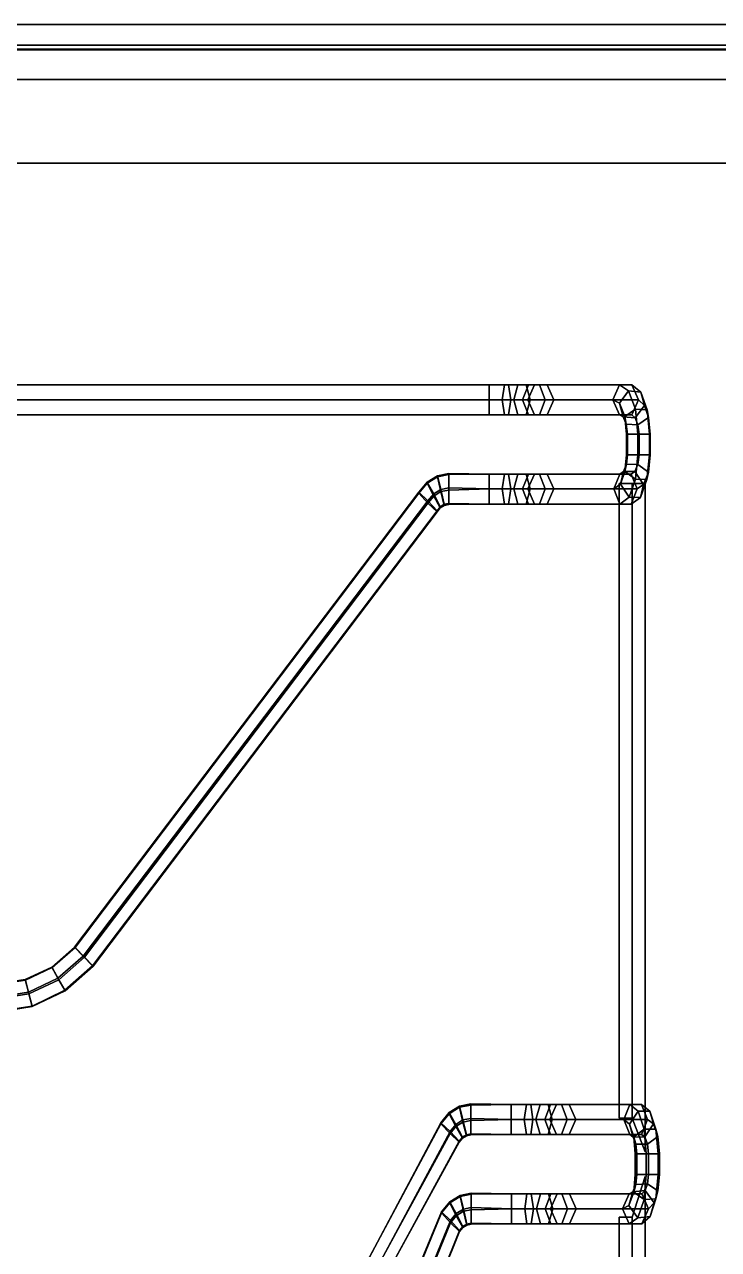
# Model space of a CAD drawing. Extents: x 126968 to 132038, y -1805 to 3860.
# Drawn here: x 127727.05 to 127737.3, y -123.08 to -104.99 of the extents above; entities that cross this region are included whole.
import ezdxf

# ---------------------------------------------------------------- set-up
doc = ezdxf.new("R2010")
doc.units = 0
doc.header["$MEASUREMENT"] = 0
doc.layers.get('0').update_dxf_attribs({"linetype": 'CONTINUOUS'})

msp = doc.modelspace()

# ---------------------------------------------------------------- meshes
mesh = msp.add_polyface()
corners = [(127711.557, -105.798, -1.026), (127743.853, -105.798, -1.026), (127711.557, -105.798, 2.504), (127743.853, -105.798, 2.504), (127743.853, -105.798, 2.504), (127743.853, -104.987, 2.504), (127711.557, -105.798, 2.504), (127711.557, -104.987, 2.504), (127743.853, -105.798, -1.026), (127743.853, -104.987, -1.026), (127743.853, -105.798, 2.504), (127743.853, -104.987, 2.504), (127711.557, -105.798, -1.026), (127711.557, -104.987, -1.026), (127743.853, -105.798, -1.026), (127743.853, -104.987, -1.026), (127711.557, -105.798, 2.504), (127711.557, -104.987, 2.504), (127711.557, -105.798, -1.026), (127711.557, -104.987, -1.026), (127711.557, -104.987, -1.026), (127743.853, -104.987, -1.026), (127711.557, -104.987, 2.504), (127743.853, -104.987, 2.504)]
mesh.append_faces([[corners[k] for k in face] for face in [(0, 1, 3, 2), (4, 5, 7, 6), (8, 9, 11, 10), (12, 13, 15, 14), (16, 17, 19, 18), (20, 22, 23, 21)]])
mesh = msp.add_polyface()
corners = [(127711.557, -105.291, 2.802), (127743.853, -105.291, 2.802), (127711.557, -105.291, 3.641), (127743.853, -105.291, 3.641), (127743.853, -105.291, 3.641), (127743.853, -104.987, 3.641), (127711.557, -105.291, 3.641), (127711.557, -104.987, 3.641), (127743.853, -105.291, 2.802), (127743.853, -104.987, 2.802), (127743.853, -105.291, 3.641), (127743.853, -104.987, 3.641), (127711.557, -105.291, 2.802), (127711.557, -104.987, 2.802), (127743.853, -105.291, 2.802), (127743.853, -104.987, 2.802), (127711.557, -105.291, 3.641), (127711.557, -104.987, 3.641), (127711.557, -105.291, 2.802), (127711.557, -104.987, 2.802), (127711.557, -104.987, 2.802), (127743.853, -104.987, 2.802), (127711.557, -104.987, 3.641), (127743.853, -104.987, 3.641)]
mesh.append_faces([[corners[k] for k in face] for face in [(0, 1, 3, 2), (4, 5, 7, 6), (8, 9, 11, 10), (12, 13, 15, 14), (16, 17, 19, 18), (20, 22, 23, 21)]])
mesh = msp.add_polyface()
corners = [(127711.557, -104.987, 2.803), (127743.853, -104.987, 2.803), (127711.557, -107.036, 2.803), (127743.853, -107.036, 2.803), (127743.853, -107.036, 2.803), (127743.853, -107.036, 2.504), (127711.557, -107.036, 2.803), (127711.557, -107.036, 2.504), (127743.853, -104.987, 2.803), (127743.853, -104.987, 2.504), (127743.853, -107.036, 2.803), (127743.853, -107.036, 2.504), (127711.557, -104.987, 2.803), (127711.557, -104.987, 2.504), (127743.853, -104.987, 2.803), (127743.853, -104.987, 2.504), (127711.557, -107.036, 2.803), (127711.557, -107.036, 2.504), (127711.557, -104.987, 2.803), (127711.557, -104.987, 2.504), (127711.557, -104.987, 2.504), (127743.853, -104.987, 2.504), (127711.557, -107.036, 2.504), (127743.853, -107.036, 2.504)]
mesh.append_faces([[corners[k] for k in face] for face in [(0, 2, 3, 1), (4, 6, 7, 5), (8, 10, 11, 9), (12, 14, 15, 13), (16, 18, 19, 17), (20, 21, 23, 22)]])
mesh = msp.add_polyface()
corners = [(127711.557, -104.987, 3.641), (127743.853, -104.987, 3.641), (127711.557, -107.036, 3.641), (127743.853, -107.036, 3.641), (127743.853, -107.036, 3.641), (127743.853, -107.036, 3.94), (127711.557, -107.036, 3.641), (127711.557, -107.036, 3.94), (127743.853, -104.987, 3.641), (127743.853, -104.987, 3.94), (127743.853, -107.036, 3.641), (127743.853, -107.036, 3.94), (127711.557, -104.987, 3.641), (127711.557, -104.987, 3.94), (127743.853, -104.987, 3.641), (127743.853, -104.987, 3.94), (127711.557, -107.036, 3.641), (127711.557, -107.036, 3.94), (127711.557, -104.987, 3.641), (127711.557, -104.987, 3.94), (127711.557, -104.987, 3.94), (127743.853, -104.987, 3.94), (127711.557, -107.036, 3.94), (127743.853, -107.036, 3.94)]
mesh.append_faces([[corners[k] for k in face] for face in [(0, 1, 3, 2), (4, 5, 7, 6), (8, 9, 11, 10), (12, 13, 15, 14), (16, 17, 19, 18), (20, 22, 23, 21)]])
mesh = msp.add_polyface()
corners = [(127760, -167.68, 1.328), (127760.828, -167.611, 1.345), (127761.67, -167.389, 1.402), (127762.457, -167.006, 1.499), (127763.119, -166.482, 1.632), (127763.602, -165.858, 1.79), (127763.883, -165.192, 1.959), (127763.971, -164.537, 2.125), (127760, -167.68, 0.53), (127760.828, -167.611, 0.548), (127761.67, -167.389, 0.604), (127762.457, -167.006, 0.701), (127763.119, -166.482, 0.834), (127763.602, -165.858, 0.992), (127763.883, -165.192, 1.162), (127763.971, -164.537, 1.328), (127763.971, -108.495, 3.621), (127763.883, -107.84, 3.621), (127763.602, -107.173, 3.621), (127763.119, -106.55, 3.621), (127762.457, -106.026, 3.621), (127761.67, -105.643, 3.621), (127760.828, -105.421, 3.621), (127760, -105.352, 3.621), (127763.971, -108.495, 2.823), (127763.883, -107.84, 2.823), (127763.602, -107.173, 2.823), (127763.119, -106.55, 2.823), (127762.457, -106.026, 2.823), (127761.67, -105.643, 2.823), (127760.828, -105.421, 2.823), (127760, -105.352, 2.823), (127695.41, -105.352, 3.621), (127694.582, -105.421, 3.621), (127693.74, -105.643, 3.621), (127692.953, -106.026, 3.621), (127692.291, -106.55, 3.621), (127691.808, -107.173, 3.621), (127691.527, -107.84, 3.621), (127691.44, -108.495, 3.621), (127695.41, -105.352, 2.823), (127694.582, -105.421, 2.823), (127693.74, -105.643, 2.823), (127692.953, -106.026, 2.823), (127692.291, -106.55, 2.823), (127691.808, -107.173, 2.823), (127691.527, -107.84, 2.823), (127691.44, -108.495, 2.823), (127691.44, -164.537, 1.328), (127691.527, -165.192, 1.162), (127691.808, -165.858, 0.992), (127692.291, -166.482, 0.834), (127692.953, -167.006, 0.701), (127693.74, -167.389, 0.604), (127694.582, -167.611, 0.548), (127695.41, -167.68, 0.53), (127691.44, -164.537, 2.125), (127691.527, -165.192, 1.959), (127691.808, -165.858, 1.79), (127692.291, -166.482, 1.632), (127692.953, -167.006, 1.499), (127693.74, -167.389, 1.402), (127694.582, -167.611, 1.345), (127695.41, -167.68, 1.328), (127763.971, -164.537, 2.125), (127763.971, -159.421, 2.859), (127763.971, -152.615, 3.399), (127763.971, -144.12, 3.745), (127763.971, -133.935, 3.898), (127763.971, -122.06, 3.856), (127763.971, -108.495, 3.621), (127763.971, -164.537, 1.328), (127763.971, -159.421, 2.062), (127763.971, -152.615, 2.602), (127763.971, -144.12, 2.948), (127763.971, -133.935, 3.1), (127763.971, -122.06, 3.059), (127763.971, -108.495, 2.823), (127691.44, -164.537, 2.125), (127691.44, -159.421, 2.859), (127691.44, -152.615, 3.399), (127691.44, -144.12, 3.745), (127691.44, -133.935, 3.898), (127691.44, -122.06, 3.856), (127691.44, -108.495, 3.621), (127691.44, -164.537, 1.328), (127691.44, -159.421, 2.062), (127691.44, -152.615, 2.602), (127691.44, -144.12, 2.948), (127691.44, -133.935, 3.1), (127691.44, -122.06, 3.059), (127691.44, -108.495, 2.823), (127695.41, -167.68, 1.328), (127760, -167.68, 1.328), (127695.41, -167.68, 0.53), (127760, -167.68, 0.53), (127760, -105.352, 3.621), (127695.41, -105.352, 3.621), (127760, -105.352, 2.823), (127695.41, -105.352, 2.823)]
mesh.append_faces([[corners[k] for k in face] for face in [(0, 8, 9, 1), (1, 9, 10, 2), (2, 10, 11, 3), (3, 11, 12, 4), (4, 12, 13, 5), (5, 13, 14, 6), (6, 14, 15, 7), (16, 24, 25, 17), (17, 25, 26, 18), (18, 26, 27, 19), (19, 27, 28, 20), (20, 28, 29, 21), (21, 29, 30, 22), (22, 30, 31, 23), (32, 40, 41, 33), (33, 41, 42, 34), (34, 42, 43, 35), (35, 43, 44, 36), (36, 44, 45, 37), (37, 45, 46, 38), (38, 46, 47, 39), (48, 49, 57, 56), (49, 50, 58, 57), (50, 51, 59, 58), (51, 52, 60, 59), (52, 53, 61, 60), (53, 54, 62, 61), (54, 55, 63, 62), (64, 71, 72, 65), (65, 72, 73, 66), (66, 73, 74, 67), (67, 74, 75, 68), (68, 75, 76, 69), (69, 76, 77, 70), (78, 79, 86, 85), (79, 80, 87, 86), (80, 81, 88, 87), (81, 82, 89, 88), (82, 83, 90, 89), (83, 84, 91, 90), (92, 94, 95, 93), (96, 98, 99, 97)]])
mesh = msp.add_polyface()
corners = [(127760, -167.67, 1.328), (127760.826, -167.601, 1.345), (127761.665, -167.379, 1.402), (127762.449, -166.998, 1.499), (127763.109, -166.475, 1.632), (127763.591, -165.854, 1.79), (127763.871, -165.19, 1.959), (127763.958, -164.537, 2.125), (127760, -167.67, 0.53), (127760.826, -167.601, 0.548), (127761.665, -167.379, 0.604), (127762.449, -166.998, 0.701), (127763.109, -166.475, 0.834), (127763.591, -165.854, 0.992), (127763.871, -165.19, 1.162), (127763.958, -164.537, 1.328), (127763.958, -108.495, 3.621), (127763.871, -107.842, 3.621), (127763.591, -107.178, 3.621), (127763.109, -106.556, 3.621), (127762.449, -106.034, 3.621), (127761.665, -105.652, 3.621), (127760.826, -105.431, 3.621), (127760, -105.362, 3.621), (127763.958, -108.495, 2.823), (127763.871, -107.842, 2.823), (127763.591, -107.178, 2.823), (127763.109, -106.556, 2.823), (127762.449, -106.034, 2.823), (127761.665, -105.652, 2.823), (127760.826, -105.431, 2.823), (127760, -105.362, 2.823), (127695.41, -105.362, 3.621), (127694.585, -105.431, 3.621), (127693.746, -105.652, 3.621), (127692.961, -106.034, 3.621), (127692.301, -106.556, 3.621), (127691.819, -107.178, 3.621), (127691.539, -107.842, 3.621), (127691.452, -108.495, 3.621), (127695.41, -105.362, 2.823), (127694.585, -105.431, 2.823), (127693.746, -105.652, 2.823), (127692.961, -106.034, 2.823), (127692.301, -106.556, 2.823), (127691.819, -107.178, 2.823), (127691.539, -107.842, 2.823), (127691.452, -108.495, 2.823), (127691.452, -164.537, 1.328), (127691.539, -165.19, 1.162), (127691.819, -165.854, 0.992), (127692.301, -166.475, 0.834), (127692.961, -166.998, 0.701), (127693.746, -167.379, 0.604), (127694.585, -167.601, 0.548), (127695.41, -167.67, 0.53), (127691.452, -164.537, 2.125), (127691.539, -165.19, 1.959), (127691.819, -165.854, 1.79), (127692.301, -166.475, 1.632), (127692.961, -166.998, 1.499), (127693.746, -167.379, 1.402), (127694.585, -167.601, 1.345), (127695.41, -167.67, 1.328), (127763.958, -164.537, 2.125), (127763.958, -159.421, 2.859), (127763.958, -152.615, 3.399), (127763.958, -144.12, 3.745), (127763.958, -133.935, 3.898), (127763.958, -122.06, 3.856), (127763.958, -108.495, 3.621), (127763.958, -164.537, 1.328), (127763.958, -159.421, 2.062), (127763.958, -152.615, 2.602), (127763.958, -144.12, 2.948), (127763.958, -133.935, 3.1), (127763.958, -122.06, 3.059), (127763.958, -108.495, 2.823), (127691.452, -164.537, 2.125), (127691.452, -159.421, 2.859), (127691.452, -152.615, 3.399), (127691.452, -144.12, 3.745), (127691.452, -133.935, 3.898), (127691.452, -122.06, 3.856), (127691.452, -108.495, 3.621), (127691.452, -164.537, 1.328), (127691.452, -159.421, 2.062), (127691.452, -152.615, 2.602), (127691.452, -144.12, 2.948), (127691.452, -133.935, 3.1), (127691.452, -122.06, 3.059), (127691.452, -108.495, 2.823), (127695.41, -167.67, 1.328), (127760, -167.67, 1.328), (127695.41, -167.67, 0.53), (127760, -167.67, 0.53), (127760, -105.362, 3.621), (127695.41, -105.362, 3.621), (127760, -105.362, 2.823), (127695.41, -105.362, 2.823)]
mesh.append_faces([[corners[k] for k in face] for face in [(0, 8, 9, 1), (1, 9, 10, 2), (2, 10, 11, 3), (3, 11, 12, 4), (4, 12, 13, 5), (5, 13, 14, 6), (6, 14, 15, 7), (16, 24, 25, 17), (17, 25, 26, 18), (18, 26, 27, 19), (19, 27, 28, 20), (20, 28, 29, 21), (21, 29, 30, 22), (22, 30, 31, 23), (32, 40, 41, 33), (33, 41, 42, 34), (34, 42, 43, 35), (35, 43, 44, 36), (36, 44, 45, 37), (37, 45, 46, 38), (38, 46, 47, 39), (48, 49, 57, 56), (49, 50, 58, 57), (50, 51, 59, 58), (51, 52, 60, 59), (52, 53, 61, 60), (53, 54, 62, 61), (54, 55, 63, 62), (64, 71, 72, 65), (65, 72, 73, 66), (66, 73, 74, 67), (67, 74, 75, 68), (68, 75, 76, 69), (69, 76, 77, 70), (78, 79, 86, 85), (79, 80, 87, 86), (80, 81, 88, 87), (81, 82, 89, 88), (82, 83, 90, 89), (83, 84, 91, 90), (92, 94, 95, 93), (96, 98, 99, 97)]])
mesh = msp.add_polyface()
corners = [(127719.974, -112.06, 1.257), (127719.379, -112.069, 1.27), (127719.379, -111.847, 1.143), (127719.974, -111.832, 1.144), (127719.974, -112.076, 1.5), (127719.379, -112.069, 1.514), (127719.974, -111.863, 1.641), (127719.379, -111.847, 1.641), (127719.974, -111.635, 1.528), (127719.379, -111.626, 1.514), (127719.974, -111.619, 1.284), (127719.379, -111.626, 1.27), (127719.153, -110.751, 1.222), (127719.186, -110.529, 1.101), (127719.379, -110.529, 1.143), (127719.379, -110.751, 1.27), (127719.153, -110.308, 1.222), (127719.379, -110.308, 1.27), (127720.039, -112.089, 1.5), (127720.089, -111.886, 1.641), (127719.974, -112.076, 1.5), (127720.039, -112.073, 1.257), (127719.974, -112.06, 1.257), (127720.089, -111.854, 1.144), (127719.974, -111.832, 1.144), (127720.14, -111.652, 1.284), (127719.974, -111.619, 1.284), (127720.14, -111.667, 1.528), (127720.098, -112.126, 1.5), (127720.195, -111.952, 1.641), (127720.098, -112.11, 1.257), (127720.195, -111.92, 1.144), (127720.291, -111.746, 1.284), (127720.291, -111.762, 1.528), (127720.147, -112.184, 1.5), (127720.281, -112.055, 1.641), (127720.147, -112.168, 1.257), (127720.281, -112.023, 1.144), (127720.414, -111.894, 1.284), (127720.414, -111.91, 1.528), (127725.494, -118.615, 1.274), (127725.489, -118.621, 1.526), (127725.368, -118.745, 1.143), (127719.379, -110.308, 1.514), (127719.379, -110.529, 1.641), (127733.91, -110.529, 1.641), (127733.91, -110.308, 1.514), (127719.379, -110.308, 1.27), (127733.91, -110.308, 1.27), (127719.379, -110.529, 1.143), (127733.91, -110.529, 1.143), (127719.379, -110.751, 1.27), (127733.91, -110.751, 1.27), (127719.379, -110.751, 1.514), (127733.91, -110.751, 1.514)]
mesh.append_faces([[corners[k] for k in face] for face in [(0, 1, 2, 3), (4, 5, 1, 0), (6, 7, 5, 4), (8, 9, 7, 6), (10, 11, 9, 8), (3, 2, 11, 10), (12, 13, 14, 15), (13, 16, 17, 14), (18, 19, 6, 20), (21, 18, 20, 22), (23, 21, 22, 24), (25, 23, 24, 26), (27, 25, 26, 8), (19, 27, 8, 6), (28, 29, 19, 18), (30, 28, 18, 21), (31, 30, 21, 23), (32, 31, 23, 25), (33, 32, 25, 27), (29, 33, 27, 19), (34, 35, 29, 28), (36, 34, 28, 30), (37, 36, 30, 31), (38, 37, 31, 32), (39, 38, 32, 33), (35, 39, 33, 29), (40, 38, 39, 41), (42, 37, 38, 40), (43, 44, 45, 46), (47, 43, 46, 48), (49, 47, 48, 50), (51, 49, 50, 52), (53, 51, 52, 54), (44, 53, 54, 45)]])
mesh = msp.add_polyface()
corners = [(127735.833, -110.751, -1.993), (127734.58, -110.751, 0.595), (127734.482, -110.529, 0.566), (127735.737, -110.529, -2.028), (127736.017, -110.751, -1.927), (127734.766, -110.751, 0.65), (127736.114, -110.529, -1.892), (127734.864, -110.529, 0.679), (127736.017, -110.308, -1.927), (127734.766, -110.308, 0.65), (127735.833, -110.308, -1.993), (127734.58, -110.308, 0.595), (127734.337, -111.626, 1.081), (127734.136, -111.626, 1.222), (127734.199, -111.626, 1.452), (127734.456, -111.626, 1.272), (127734.491, -111.626, 0.864), (127734.653, -111.626, 0.994), (127734.58, -111.626, 0.595), (127734.766, -111.626, 0.65), (127734.136, -110.751, 1.222), (127733.91, -110.751, 1.27), (127733.91, -110.529, 1.143), (127734.103, -110.529, 1.101), (127734.199, -110.751, 1.452), (127733.91, -110.751, 1.514), (127734.232, -110.529, 1.572), (127733.91, -110.529, 1.641), (127734.199, -110.308, 1.452), (127733.91, -110.308, 1.514), (127734.136, -110.308, 1.222), (127733.91, -110.308, 1.27), (127734.337, -110.751, 1.081), (127734.275, -110.529, 0.981), (127734.456, -110.751, 1.272), (127734.519, -110.529, 1.372), (127734.456, -110.308, 1.272), (127734.337, -110.308, 1.081), (127734.491, -110.751, 0.864), (127734.406, -110.529, 0.796), (127734.653, -110.751, 0.994), (127734.737, -110.529, 1.063), (127734.653, -110.308, 0.994), (127734.491, -110.308, 0.864)]
mesh.append_faces([[corners[k] for k in face] for face in [(0, 1, 2, 3), (4, 5, 1, 0), (6, 7, 5, 4), (8, 9, 7, 6), (10, 11, 9, 8), (3, 2, 11, 10), (12, 13, 14, 15), (16, 12, 15, 17), (18, 16, 17, 19), (20, 21, 22, 23), (24, 25, 21, 20), (26, 27, 25, 24), (28, 29, 27, 26), (30, 31, 29, 28), (23, 22, 31, 30), (32, 20, 23, 33), (34, 24, 20, 32), (35, 26, 24, 34), (36, 28, 26, 35), (37, 30, 28, 36), (33, 23, 30, 37), (38, 32, 33, 39), (40, 34, 32, 38), (41, 35, 34, 40), (42, 36, 35, 41), (43, 37, 36, 42), (39, 33, 37, 43), (1, 38, 39, 2), (5, 40, 38, 1), (7, 41, 40, 5), (9, 42, 41, 7), (11, 43, 42, 9), (2, 39, 43, 11)]])
mesh = msp.add_polyface()
corners = [(127736.064, -111.589, -2.023), (127735.896, -111.587, -2.14), (127735.841, -111.626, -2.019), (127736.009, -111.626, -1.901), (127735.937, -111.482, -2.226), (127735.915, -111.59, -2.452), (127735.848, -111.777, -2.297), (127736.107, -111.485, -2.114), (127736.263, -111.598, -2.223), (127736.192, -111.782, -2.059), (127736.277, -111.341, -2.536), (127736.29, -111.341, -2.285), (127736.241, -111.706, -2.449), (127736.105, -111.341, -2.645), (127736.071, -111.703, -2.562), (127735.939, -111.341, -2.508), (127735.953, -111.341, -2.256), (127736.124, -111.341, -2.147), (127735.939, -111.036, -2.508), (127736.105, -111.036, -2.645), (127736.277, -111.036, -2.536), (127736.29, -111.036, -2.285), (127736.124, -111.036, -2.147), (127735.953, -111.036, -2.256), (127735.891, -110.78, -2.123), (127735.833, -110.751, -1.993), (127735.737, -110.529, -2.028), (127735.837, -110.578, -2.263), (127736.069, -110.798, -2.04), (127736.017, -110.751, -1.927), (127736.202, -110.616, -2.093), (127736.114, -110.529, -1.892), (127736.149, -110.415, -2.233), (127736.017, -110.308, -1.927), (127735.97, -110.397, -2.316), (127735.833, -110.308, -1.993), (127735.936, -110.889, -2.222), (127735.914, -110.774, -2.445), (127736.108, -110.898, -2.117), (127736.265, -110.792, -2.23), (127736.242, -110.677, -2.453), (127736.07, -110.668, -2.558)]
mesh.append_faces([[corners[k] for k in face] for face in [(0, 1, 2, 3), (4, 5, 6, 1), (7, 4, 1, 0), (8, 7, 0, 9), (10, 11, 8, 12), (13, 10, 12, 14), (15, 13, 14, 5), (16, 15, 5, 4), (17, 16, 4, 7), (11, 17, 7, 8), (13, 15, 18, 19), (10, 13, 19, 20), (11, 10, 20, 21), (17, 11, 21, 22), (16, 17, 22, 23), (15, 16, 23, 18), (24, 25, 26, 27), (28, 29, 25, 24), (30, 31, 29, 28), (32, 33, 31, 30), (34, 35, 33, 32), (27, 26, 35, 34), (36, 24, 27, 37), (38, 28, 24, 36), (39, 30, 28, 38), (40, 32, 30, 39), (41, 34, 32, 40), (37, 27, 34, 41), (23, 36, 37, 18), (22, 38, 36, 23), (21, 39, 38, 22), (20, 40, 39, 21), (19, 41, 40, 20), (18, 37, 41, 19)]])
mesh = msp.add_polyface()
corners = [(127733.25, -112.089, 1.5), (127733.315, -112.076, 1.5), (127733.315, -111.863, 1.641), (127733.199, -111.886, 1.641), (127733.25, -112.073, 1.257), (127733.315, -112.06, 1.257), (127733.199, -111.854, 1.144), (127733.315, -111.832, 1.144), (127733.149, -111.652, 1.284), (127733.315, -111.619, 1.284), (127733.149, -111.667, 1.528), (127733.315, -111.635, 1.528), (127733.19, -112.126, 1.5), (127733.094, -111.952, 1.641), (127733.19, -112.11, 1.257), (127733.094, -111.92, 1.144), (127732.997, -111.746, 1.284), (127732.997, -111.762, 1.528), (127733.142, -112.184, 1.5), (127733.008, -112.055, 1.641), (127733.142, -112.168, 1.257), (127733.008, -112.023, 1.144), (127732.874, -111.894, 1.284), (127732.874, -111.91, 1.528), (127728.065, -118.893, 1.51), (127728.059, -118.887, 1.258), (127727.938, -118.762, 1.641), (127727.8, -118.621, 1.526), (127727.794, -118.615, 1.274), (127727.921, -118.745, 1.143), (127733.315, -112.06, 1.257), (127733.315, -111.832, 1.144), (127733.91, -111.847, 1.143), (127733.91, -112.069, 1.27), (127733.315, -112.076, 1.5), (127733.91, -112.069, 1.514), (127733.91, -111.847, 1.641), (127733.91, -111.626, 1.514), (127733.315, -111.619, 1.284), (127733.91, -111.626, 1.27), (127734.136, -112.069, 1.222), (127734.103, -111.847, 1.101), (127734.199, -112.069, 1.452), (127734.136, -111.626, 1.222)]
mesh.append_faces([[corners[k] for k in face] for face in [(0, 1, 2, 3), (4, 5, 1, 0), (6, 7, 5, 4), (8, 9, 7, 6), (10, 11, 9, 8), (3, 2, 11, 10), (12, 0, 3, 13), (14, 4, 0, 12), (15, 6, 4, 14), (16, 8, 6, 15), (17, 10, 8, 16), (13, 3, 10, 17), (18, 12, 13, 19), (20, 14, 12, 18), (21, 15, 14, 20), (22, 16, 15, 21), (23, 17, 16, 22), (19, 13, 17, 23), (24, 25, 20, 18), (26, 24, 18, 19), (27, 26, 19, 23), (28, 27, 23, 22), (29, 28, 22, 21), (25, 29, 21, 20), (30, 31, 32, 33), (34, 30, 33, 35), (2, 34, 35, 36), (11, 2, 36, 37), (38, 11, 37, 39), (31, 38, 39, 32), (40, 33, 32, 41), (42, 35, 33, 40), (41, 32, 39, 43)]])
mesh = msp.add_polyface()
corners = [(127735.831, -111.768, -2.043), (127735.831, -121.137, -2.043), (127735.831, -121.137, -1.799), (127735.831, -111.768, -1.799), (127736.024, -111.768, -2.17), (127736.024, -121.137, -2.17), (127736.144, -111.972, -2.216), (127736.192, -111.782, -2.059), (127736.097, -111.847, -1.839), (127736.009, -112.069, -1.901), (127735.976, -111.97, -2.333), (127735.841, -112.069, -2.019), (127735.848, -111.777, -2.297), (127735.754, -111.847, -2.08), (127735.896, -111.587, -2.14), (127735.841, -111.626, -2.019), (127736.064, -111.589, -2.023), (127736.009, -111.626, -1.901), (127736.241, -111.706, -2.449), (127736.263, -111.598, -2.223), (127736.071, -111.703, -2.562), (127735.915, -111.59, -2.452), (127734.766, -112.069, 0.65), (127734.864, -111.847, 0.679), (127734.58, -112.069, 0.595), (127734.482, -111.847, 0.566), (127734.58, -111.626, 0.595), (127734.766, -111.626, 0.65), (127734.232, -111.847, 1.572), (127733.91, -111.847, 1.641), (127733.91, -112.069, 1.514), (127734.199, -112.069, 1.452), (127734.199, -111.626, 1.452), (127733.91, -111.626, 1.514), (127734.136, -111.626, 1.222), (127733.91, -111.626, 1.27), (127734.337, -112.069, 1.081), (127734.136, -112.069, 1.222), (127734.103, -111.847, 1.101), (127734.275, -111.847, 0.981), (127734.456, -112.069, 1.272), (127734.519, -111.847, 1.372), (127734.456, -111.626, 1.272), (127734.337, -111.626, 1.081), (127734.491, -112.069, 0.864), (127734.406, -111.847, 0.796), (127734.653, -112.069, 0.994), (127734.737, -111.847, 1.063), (127734.653, -111.626, 0.994), (127734.491, -111.626, 0.864)]
mesh.append_faces([[corners[k] for k in face] for face in [(0, 1, 2, 3), (4, 5, 1, 0), (6, 7, 8, 9), (10, 6, 9, 11), (12, 10, 11, 13), (14, 12, 13, 15), (7, 16, 17, 8), (18, 19, 7, 6), (20, 18, 6, 10), (21, 20, 10, 12), (22, 9, 8, 23), (24, 11, 9, 22), (25, 13, 11, 24), (26, 15, 13, 25), (27, 17, 15, 26), (23, 8, 17, 27), (28, 29, 30, 31), (32, 33, 29, 28), (34, 35, 33, 32), (36, 37, 38, 39), (40, 31, 37, 36), (41, 28, 31, 40), (42, 32, 28, 41), (39, 38, 34, 43), (44, 36, 39, 45), (46, 40, 36, 44), (47, 41, 40, 46), (48, 42, 41, 47), (45, 39, 43, 49), (24, 44, 45, 25), (22, 46, 44, 24), (23, 47, 46, 22), (27, 48, 47, 23), (25, 45, 49, 26)]])
mesh = msp.add_polyface()
corners = [(127736.401, -121.409, -2.247), (127736.336, -121.225, -2.079), (127736.209, -121.417, -2.037), (127736.249, -121.521, -2.13), (127736.037, -121.419, -2.145), (127736.076, -121.525, -2.233), (127735.984, -121.229, -2.299), (127736.046, -121.416, -2.458), (127736.11, -121.037, -2.341), (127736.199, -121.304, -2.575), (127736.282, -121.034, -2.234), (127736.372, -121.3, -2.472), (127736.248, -121.159, -1.855), (127736.158, -121.38, -1.912), (127735.987, -121.38, -2.021), (127735.897, -121.159, -2.078), (127735.987, -120.938, -2.021), (127736.158, -120.938, -1.912), (127734.808, -121.159, 0.566), (127734.732, -121.159, 0.796), (127734.816, -120.938, 0.864), (127734.905, -120.938, 0.595), (127735.092, -120.938, 0.65), (127734.978, -120.938, 0.994), (127735.063, -121.159, 1.063), (127735.189, -121.159, 0.679), (127734.978, -121.38, 0.994), (127735.092, -121.38, 0.65), (127734.905, -121.38, 0.595), (127734.816, -121.38, 0.864), (127734.6, -121.159, 0.981), (127734.663, -120.938, 1.081), (127734.782, -120.938, 1.272), (127734.844, -121.159, 1.372), (127734.782, -121.38, 1.272), (127734.663, -121.38, 1.081), (127735.831, -111.768, -1.799), (127735.831, -121.137, -1.799), (127736.024, -121.137, -1.672), (127736.024, -111.768, -1.672), (127736.216, -111.768, -2.043), (127736.216, -121.637, -2.043), (127736.024, -121.137, -2.17), (127736.024, -111.768, -2.17), (127736.216, -111.768, -1.799), (127736.216, -121.637, -1.799)]
mesh.append_faces([[corners[k] for k in face] for face in [(0, 1, 2, 3), (3, 2, 4, 5), (5, 4, 6, 7), (7, 6, 8, 9), (9, 8, 10, 11), (11, 10, 1, 0), (1, 12, 13, 2), (2, 13, 14, 4), (4, 14, 15, 6), (6, 15, 16, 8), (8, 16, 17, 10), (10, 17, 12, 1), (18, 19, 20, 21), (22, 23, 24, 25), (25, 24, 26, 27), (28, 29, 19, 18), (19, 30, 31, 20), (23, 32, 33, 24), (24, 33, 34, 26), (29, 35, 30, 19), (25, 12, 17, 22), (22, 17, 16, 21), (20, 31, 32, 23), (21, 20, 23, 22), (21, 16, 15, 18), (18, 15, 14, 28), (28, 14, 13, 27), (26, 34, 35, 29), (27, 26, 29, 28), (27, 13, 12, 25), (36, 37, 38, 39), (40, 41, 42, 43), (44, 45, 41, 40), (39, 38, 45, 44)]])
mesh = msp.add_polyface()
corners = [(127727.653, -119.259, 1.51), (127727.649, -119.251, 1.258), (127728.059, -118.887, 1.258), (127728.065, -118.893, 1.51), (127727.168, -119.492, 1.51), (127727.166, -119.483, 1.258), (127726.644, -119.572, 1.51), (127726.644, -119.563, 1.258), (127727.653, -119.259, 1.51), (127728.065, -118.893, 1.51), (127726.644, -119.572, 1.51), (127727.561, -119.095, 1.641), (127727.938, -118.762, 1.641), (127727.12, -119.305, 1.641), (127726.644, -119.377, 1.641), (127727.461, -118.916, 1.526), (127727.8, -118.621, 1.526), (127727.067, -119.102, 1.526), (127726.644, -119.165, 1.526), (127727.457, -118.909, 1.274), (127727.794, -118.615, 1.274), (127727.065, -119.093, 1.274), (127726.644, -119.156, 1.274), (127727.548, -119.073, 1.143), (127727.921, -118.745, 1.143), (127727.113, -119.28, 1.143), (127726.644, -119.351, 1.143), (127733.334, -121.366, 1.641), (127733.419, -121.263, 1.641), (127733.323, -121.073, 1.528), (127733.2, -121.221, 1.528), (127733.323, -121.057, 1.284), (127733.2, -121.206, 1.284), (127733.419, -121.231, 1.144), (127733.334, -121.335, 1.144), (127733.516, -121.422, 1.257), (127733.467, -121.48, 1.257), (127733.516, -121.437, 1.5), (127733.467, -121.495, 1.5), (127733.525, -121.197, 1.641), (127733.474, -120.979, 1.528), (127733.474, -120.963, 1.284), (127733.525, -121.166, 1.144), (127733.575, -121.385, 1.257), (127733.575, -121.4, 1.5), (127733.33, -122.391, 1.501), (127733.482, -122.297, 1.501), (127733.482, -122.281, 1.258), (127733.33, -122.376, 1.258)]
mesh.append_faces([[corners[k] for k in face] for face in [(0, 1, 2, 3), (4, 5, 1, 0), (6, 7, 5, 4), (8, 0, 3, 9), (0, 8, 4, 4), (6, 4, 10, 10), (11, 8, 9, 12), (13, 4, 8, 11), (14, 10, 4, 13), (15, 11, 12, 16), (17, 13, 11, 15), (18, 14, 13, 17), (19, 15, 16, 20), (21, 17, 15, 19), (22, 18, 17, 21), (23, 19, 20, 24), (25, 21, 19, 23), (26, 22, 21, 25), (1, 23, 24, 2), (5, 25, 23, 1), (7, 26, 25, 5), (27, 28, 29, 30), (30, 29, 31, 32), (32, 31, 33, 34), (34, 33, 35, 36), (36, 35, 37, 38), (38, 37, 28, 27), (28, 39, 40, 29), (29, 40, 41, 31), (31, 41, 42, 33), (33, 42, 43, 35), (37, 44, 39, 28), (45, 46, 47, 48)]])
mesh = msp.add_polyface()
corners = [(127733.516, -121.422, 1.257), (127733.575, -121.385, 1.257), (127733.575, -121.4, 1.5), (127733.516, -121.437, 1.5), (127733.525, -121.197, 1.641), (127733.64, -121.175, 1.641), (127733.64, -120.946, 1.528), (127733.474, -120.979, 1.528), (127733.64, -120.93, 1.284), (127733.474, -120.963, 1.284), (127733.64, -121.143, 1.144), (127733.525, -121.166, 1.144), (127733.64, -121.372, 1.257), (127733.64, -121.387, 1.5), (127734.6, -121.159, 0.981), (127734.429, -121.159, 1.101), (127734.461, -120.938, 1.222), (127734.663, -120.938, 1.081), (127734.782, -120.938, 1.272), (127734.525, -120.938, 1.452), (127734.558, -121.159, 1.572), (127734.844, -121.159, 1.372), (127734.525, -121.38, 1.452), (127734.782, -121.38, 1.272), (127734.663, -121.38, 1.081), (127734.461, -121.38, 1.222), (127734.235, -121.159, 1.143), (127734.235, -120.938, 1.27), (127734.235, -120.938, 1.514), (127734.235, -121.159, 1.641), (127734.235, -121.38, 1.514), (127734.235, -121.38, 1.27), (127733.64, -121.143, 1.144), (127733.64, -120.93, 1.284), (127733.64, -121.387, 1.5), (127733.64, -121.372, 1.257), (127733.482, -122.297, 1.501), (127733.648, -122.264, 1.501), (127733.648, -122.249, 1.258), (127733.482, -122.281, 1.258), (127734.608, -122.477, 0.955), (127734.436, -122.477, 1.075), (127734.469, -122.256, 1.195), (127734.67, -122.256, 1.055), (127734.789, -122.256, 1.246), (127734.532, -122.256, 1.426), (127734.565, -122.477, 1.546), (127734.852, -122.477, 1.345), (127734.243, -122.477, 1.117), (127734.243, -122.256, 1.244), (127734.243, -122.256, 1.488), (127734.243, -122.477, 1.615), (127733.648, -122.461, 1.117), (127733.648, -122.249, 1.258)]
mesh.append_faces([[corners[k] for k in face] for face in [(0, 1, 2, 3), (4, 5, 6, 7), (7, 6, 8, 9), (9, 8, 10, 11), (11, 10, 12, 1), (1, 12, 13, 2), (2, 13, 5, 4), (14, 15, 16, 17), (18, 19, 20, 21), (21, 20, 22, 23), (24, 25, 15, 14), (15, 26, 27, 16), (19, 28, 29, 20), (20, 29, 30, 22), (25, 31, 26, 15), (16, 27, 28, 19), (17, 16, 19, 18), (22, 30, 31, 25), (23, 22, 25, 24), (32, 33, 27, 26), (33, 6, 28, 27), (6, 5, 29, 28), (5, 34, 30, 29), (34, 35, 31, 30), (35, 32, 26, 31), (36, 37, 38, 39), (40, 41, 42, 43), (44, 45, 46, 47), (41, 48, 49, 42), (45, 50, 51, 46), (42, 49, 50, 45), (43, 42, 45, 44), (52, 53, 49, 48), (53, 37, 50, 49)]])
mesh = msp.add_polyface()
corners = [(127730.672, -125.547, 1.295), (127730.662, -125.542, 1.538), (127731.07, -125.205, 1.541), (127731.08, -125.205, 1.297), (127730.172, -125.901, 1.291), (127730.164, -125.892, 1.535), (127730.73, -125.734, 1.182), (127731.183, -125.358, 1.185), (127730.71, -125.725, 1.679), (127731.162, -125.358, 1.682), (127730.774, -125.907, 1.566), (127731.269, -125.505, 1.569), (127730.777, -125.916, 1.322), (127731.275, -125.512, 1.326), (127733.334, -121.335, 1.144), (127733.467, -121.48, 1.257), (127733.2, -121.206, 1.284), (127733.2, -121.221, 1.528), (127733.334, -121.366, 1.641), (127731.265, -125.512, 1.569), (127733.467, -121.495, 1.5), (127727.524, -125.206, 1.301), (127728.924, -126.073, 1.31), (127728.928, -126.063, 1.554), (127727.528, -125.197, 1.544), (127727.619, -125.056, 1.161), (127729.019, -125.923, 1.17), (127727.713, -124.893, 1.275), (127729.112, -125.759, 1.284), (127727.71, -124.88, 1.519), (127729.11, -125.746, 1.528), (127727.615, -125.03, 1.659), (127729.015, -125.896, 1.668), (127727.2, -124.868, 1.157), (127726.79, -124.814, 1.156), (127726.766, -124.616, 1.269), (127727.212, -124.669, 1.271), (127726.774, -124.606, 1.513), (127727.222, -124.661, 1.514), (127726.807, -124.793, 1.653), (127727.22, -124.852, 1.655), (127726.824, -124.991, 1.54), (127727.201, -125.05, 1.541), (127727.198, -125.06, 1.298), (127726.823, -125.001, 1.296), (127732.488, -125.325, 1.12), (127732.326, -125.276, 1.257), (127732.668, -123.848, 1.254), (127732.815, -123.94, 1.118), (127732.321, -125.274, 1.264), (127732.662, -123.844, 1.259), (127732.327, -125.281, 1.504), (127732.665, -123.858, 1.502)]
mesh.append_faces([[corners[k] for k in face] for face in [(0, 1, 2, 3), (4, 5, 1, 0), (6, 0, 3, 7), (1, 8, 9, 2), (8, 10, 11, 9), (10, 12, 13, 11), (12, 6, 7, 13), (13, 7, 14, 15), (7, 3, 16, 14), (3, 2, 17, 16), (2, 9, 18, 17), (9, 19, 20, 18), (19, 13, 15, 20), (21, 22, 23, 24), (25, 26, 22, 21), (27, 28, 26, 25), (29, 30, 28, 27), (31, 32, 30, 29), (24, 23, 32, 31), (33, 34, 35, 36), (25, 33, 36, 27), (36, 35, 37, 38), (27, 36, 38, 29), (38, 37, 39, 40), (29, 38, 40, 31), (40, 39, 41, 42), (31, 40, 42, 24), (43, 44, 34, 33), (21, 43, 33, 25), (42, 41, 44, 43), (24, 42, 43, 21), (45, 46, 47, 48), (46, 49, 50, 47), (49, 51, 52, 50)]])
mesh = msp.add_polyface()
corners = [(127736.069, -121.97, -2.514), (127736.23, -121.97, -2.66), (127736.198, -122.338, -2.572), (127736.045, -122.233, -2.45), (127736.405, -121.97, -2.561), (127736.373, -122.329, -2.476), (127736.426, -121.97, -2.31), (127736.403, -122.214, -2.254), (127736.265, -121.97, -2.164), (127736.25, -122.109, -2.133), (127736.09, -121.97, -2.264), (127736.075, -122.117, -2.229), (127736.214, -122.208, -2.054), (127736.345, -122.39, -2.114), (127736.033, -122.227, -2.128), (127735.975, -122.428, -2.265), (127736.166, -122.256, -1.938), (127736.263, -122.477, -1.909), (127735.979, -122.256, -1.995), (127735.882, -122.477, -2.024), (127736.069, -121.666, -2.514), (127736.09, -121.666, -2.264), (127736.265, -121.666, -2.164), (127736.426, -121.666, -2.31), (127736.405, -121.666, -2.561), (127736.23, -121.666, -2.66), (127736.401, -121.409, -2.247), (127736.249, -121.521, -2.13), (127736.076, -121.525, -2.233), (127736.046, -121.416, -2.458), (127736.199, -121.304, -2.575), (127736.372, -121.3, -2.472), (127734.815, -122.477, 0.539), (127734.739, -122.477, 0.769), (127734.824, -122.256, 0.838), (127734.913, -122.256, 0.568), (127735.099, -122.256, 0.624), (127734.986, -122.256, 0.968), (127735.07, -122.477, 1.036), (127735.197, -122.477, 0.653), (127734.608, -122.477, 0.955), (127734.67, -122.256, 1.055), (127734.789, -122.256, 1.246), (127734.852, -122.477, 1.345)]
mesh.append_faces([[corners[k] for k in face] for face in [(0, 1, 2, 3), (1, 4, 5, 2), (4, 6, 7, 5), (6, 8, 9, 7), (8, 10, 11, 9), (10, 0, 3, 11), (7, 9, 12, 13), (9, 11, 14, 12), (11, 3, 15, 14), (13, 12, 16, 17), (12, 14, 18, 16), (14, 15, 19, 18), (20, 0, 10, 21), (21, 10, 8, 22), (22, 8, 6, 23), (23, 6, 4, 24), (24, 4, 1, 25), (25, 1, 0, 20), (23, 26, 27, 22), (22, 27, 28, 21), (21, 28, 29, 20), (20, 29, 30, 25), (25, 30, 31, 24), (24, 31, 26, 23), (32, 33, 34, 35), (36, 37, 38, 39), (33, 40, 41, 34), (37, 42, 43, 38), (39, 17, 16, 36), (36, 16, 18, 35), (34, 41, 42, 37), (35, 34, 37, 36), (35, 18, 19, 32)]])
mesh = msp.add_polyface()
corners = [(127733.475, -122.798, 1.231), (127733.523, -122.74, 1.231), (127733.523, -122.755, 1.474), (127733.475, -122.813, 1.474), (127733.427, -122.581, 1.615), (127733.341, -122.684, 1.615), (127733.583, -122.703, 1.231), (127733.583, -122.718, 1.474), (127733.648, -122.69, 1.231), (127733.648, -122.705, 1.474), (127734.913, -122.698, 0.568), (127735.979, -122.698, -1.995), (127736.166, -122.698, -1.938), (127735.099, -122.698, 0.624), (127734.532, -122.698, 1.426), (127734.243, -122.698, 1.488), (127734.243, -122.698, 1.244), (127734.469, -122.698, 1.195), (127734.789, -122.698, 1.246), (127734.67, -122.698, 1.055), (127732.665, -123.858, 1.502), (127732.821, -123.967, 1.616), (127733.207, -122.539, 1.501), (127732.327, -125.281, 1.504), (127732.5, -125.34, 1.618), (127733.2, -130.983, 1.528), (127733.334, -130.838, 1.641), (127732.815, -129.554, 1.634), (127732.66, -129.663, 1.52), (127732.973, -124.063, 1.475), (127732.666, -125.391, 1.477), (127732.968, -129.458, 1.493), (127732.664, -128.129, 1.487), (127732.497, -128.18, 1.627), (127733.467, -130.709, 1.5), (127732.971, -124.05, 1.232), (127732.661, -125.384, 1.234), (127732.562, -126.76, 1.481), (127732.556, -126.76, 1.238), (127732.658, -128.136, 1.243), (127732.965, -129.471, 1.25), (127733.467, -130.724, 1.257), (127732.815, -123.94, 1.118), (127733.341, -122.653, 1.117), (127732.488, -125.325, 1.12), (127732.81, -129.581, 1.136), (127732.486, -128.195, 1.13), (127733.334, -130.87, 1.144), (127732.668, -123.848, 1.254), (127733.213, -122.529, 1.252), (127732.662, -123.844, 1.259), (127733.207, -122.524, 1.258), (127735.831, -131.068, -1.799), (127736.024, -131.068, -1.672), (127736.024, -122.599, -1.672), (127735.831, -122.599, -1.799), (127735.831, -131.068, -2.043), (127735.831, -122.599, -2.043), (127736.024, -131.068, -2.17), (127736.024, -122.599, -2.17), (127736.216, -131.068, -2.043), (127736.216, -121.999, -2.043), (127736.216, -131.068, -1.799), (127736.216, -121.999, -1.799)]
mesh.append_faces([[corners[k] for k in face] for face in [(0, 1, 2, 3), (3, 2, 4, 5), (1, 6, 7, 2), (6, 8, 9, 7), (10, 11, 12, 13), (14, 15, 16, 17), (18, 14, 17, 19), (20, 21, 5, 22), (23, 24, 21, 20), (25, 26, 27, 28), (21, 29, 3, 5), (24, 30, 29, 21), (27, 31, 32, 33), (26, 34, 31, 27), (29, 35, 0, 3), (30, 36, 35, 29), (37, 38, 36, 30), (32, 39, 38, 37), (31, 40, 39, 32), (34, 41, 40, 31), (35, 42, 43, 0), (36, 44, 42, 35), (40, 45, 46, 39), (41, 47, 45, 40), (42, 48, 49, 43), (48, 50, 51, 49), (50, 20, 22, 51), (52, 53, 54, 55), (56, 52, 55, 57), (58, 56, 57, 59), (60, 58, 59, 61), (62, 60, 61, 63), (53, 62, 63, 54)]])
mesh = msp.add_polyface()
corners = [(127736.045, -122.233, -2.45), (127736.198, -122.338, -2.572), (127736.106, -122.61, -2.324), (127735.975, -122.428, -2.265), (127736.373, -122.329, -2.476), (127736.287, -122.591, -2.251), (127736.403, -122.214, -2.254), (127736.345, -122.39, -2.114), (127735.979, -122.698, -1.995), (127735.882, -122.477, -2.024), (127736.166, -122.698, -1.938), (127736.263, -122.477, -1.909), (127733.341, -122.684, 1.615), (127733.427, -122.581, 1.615), (127733.33, -122.391, 1.501), (127733.207, -122.539, 1.501), (127733.33, -122.376, 1.258), (127733.207, -122.524, 1.258), (127733.427, -122.549, 1.117), (127733.341, -122.653, 1.117), (127733.523, -122.74, 1.231), (127733.475, -122.798, 1.231), (127733.532, -122.515, 1.615), (127733.482, -122.297, 1.501), (127733.482, -122.281, 1.258), (127733.532, -122.484, 1.117), (127733.583, -122.703, 1.231), (127733.523, -122.755, 1.474), (127733.583, -122.718, 1.474), (127733.648, -122.493, 1.615), (127733.648, -122.264, 1.501), (127733.648, -122.249, 1.258), (127733.648, -122.461, 1.117), (127733.648, -122.69, 1.231), (127733.648, -122.705, 1.474), (127735.197, -122.477, 0.653), (127735.07, -122.477, 1.036), (127734.986, -122.698, 0.968), (127735.099, -122.698, 0.624), (127734.913, -122.698, 0.568), (127734.824, -122.698, 0.838), (127734.739, -122.477, 0.769), (127734.815, -122.477, 0.539), (127734.852, -122.477, 1.345), (127734.789, -122.698, 1.246), (127734.67, -122.698, 1.055), (127734.608, -122.477, 0.955), (127734.565, -122.477, 1.546), (127734.532, -122.698, 1.426), (127734.469, -122.698, 1.195), (127734.436, -122.477, 1.075), (127734.243, -122.477, 1.615), (127734.243, -122.698, 1.488), (127734.243, -122.698, 1.244), (127734.243, -122.477, 1.117), (127736.166, -122.698, -1.938), (127734.243, -122.256, 1.488), (127733.648, -122.705, 1.474), (127733.648, -122.69, 1.231), (127733.648, -122.461, 1.117)]
mesh.append_faces([[corners[k] for k in face] for face in [(0, 1, 2, 3), (1, 4, 5, 2), (4, 6, 7, 5), (3, 2, 8, 9), (2, 5, 10, 8), (5, 7, 11, 10), (12, 13, 14, 15), (15, 14, 16, 17), (17, 16, 18, 19), (19, 18, 20, 21), (13, 22, 23, 14), (16, 24, 25, 18), (18, 25, 26, 20), (27, 28, 22, 13), (22, 29, 30, 23), (24, 31, 32, 25), (25, 32, 33, 26), (28, 34, 29, 22), (35, 36, 37, 38), (39, 40, 41, 42), (36, 43, 44, 37), (40, 45, 46, 41), (43, 47, 48, 44), (45, 49, 50, 46), (47, 51, 52, 48), (49, 53, 54, 50), (42, 9, 8, 39), (37, 44, 45, 40), (38, 37, 40, 39), (38, 55, 11, 35), (30, 29, 51, 56), (29, 57, 52, 51), (57, 58, 53, 52), (58, 59, 54, 53)]])

doc.saveas('drawing.dxf')
